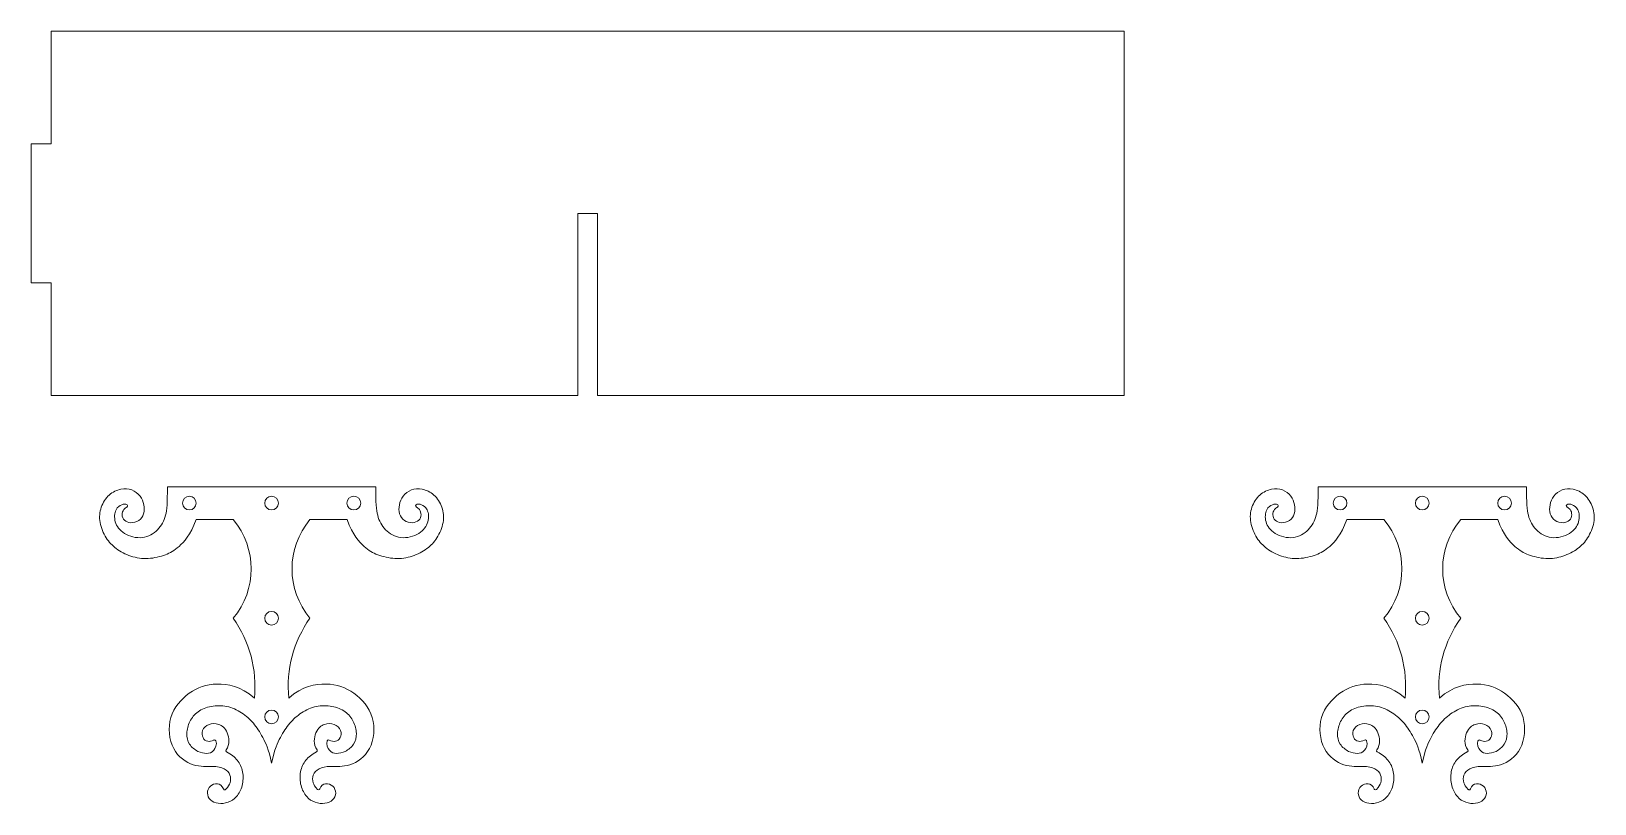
# Model space of a CAD drawing. Header units: millimetres. Extents: x -489 to 490, y -557 to 259.
# Drawn here: x 253.8 to 489.8, y -246 to -129.4 of the extents above; entities that cross this region are included whole.
import ezdxf

# ---------------------------------------------------------------- set-up
doc = ezdxf.new("R2010")
doc.units = ezdxf.units.MM
doc.header["$MEASUREMENT"] = 0
doc.layers.add('Layer 1', color=7, linetype='Continuous')

msp = doc.modelspace()

# ---------------------------------------------------------------- linework, layer by layer
at = {"layer": 'Layer 1', "color": 250, "lineweight": 20}
for points, knots in [([(418.7887, -129.3696), (418.7887, -129.3696), (256.7887, -129.3696), (256.7887, -129.3696), (256.7887, -129.3696), (256.7887, -129.3696), (256.7887, -146.3696), (256.7887, -146.3696), (256.7887, -146.3696), (256.7887, -146.3696), (253.7887, -146.3696), (253.7887, -146.3696), (253.7887, -146.3696), (253.7887, -146.3696), (253.7887, -167.3696), (253.7887, -167.3696), (253.7887, -167.3696), (253.7887, -167.3696), (256.7887, -167.3696), (256.7887, -167.3696), (256.7887, -167.3696), (256.7887, -167.3696), (256.7887, -184.3696), (256.7887, -184.3696), (256.7887, -184.3696), (256.7887, -184.3696), (336.2887, -184.3696), (336.2887, -184.3696), (336.2887, -184.3696), (336.2887, -184.3696), (336.2887, -156.8696), (336.2887, -156.8696), (336.2887, -156.8696), (336.2887, -156.8696), (339.2887, -156.8696), (339.2887, -156.8696), (339.2887, -156.8696), (339.2887, -156.8696), (339.2887, -184.3696), (339.2887, -184.3696), (339.2887, -184.3696), (339.2887, -184.3696), (418.7887, -184.3696), (418.7887, -184.3696), (418.7887, -184.3696), (418.7887, -184.3696), (418.7887, -129.3696), (418.7887, -129.3696)], [0, 0, 0, 0, 0.07692308, 0.07692308, 0.07692308, 0.07692308, 0.15384615, 0.15384615, 0.15384615, 0.15384615, 0.23076923, 0.23076923, 0.23076923, 0.23076923, 0.30769231, 0.30769231, 0.30769231, 0.30769231, 0.38461538, 0.38461538, 0.38461538, 0.38461538, 0.46153846, 0.46153846, 0.46153846, 0.46153846, 0.53846154, 0.53846154, 0.53846154, 0.53846154, 0.61538462, 0.61538462, 0.61538462, 0.61538462, 0.69230769, 0.69230769, 0.69230769, 0.69230769, 0.76923077, 0.76923077, 0.76923077, 0.76923077, 0.84615385, 0.84615385, 0.84615385, 0.84615385, 1, 1, 1, 1]), ([(295.8676, -218.0149), (292.2517, -213.7063), (292.2517, -207.4232), (295.8676, -203.1146), (295.8676, -203.1146), (295.8676, -203.1146), (301.4657, -203.1146), (301.4657, -203.1146), (301.4657, -203.1146), (302.3404, -205.5135), (303.2891, -206.5064), (304.0439, -207.1648), (304.0439, -207.1648), (304.7988, -207.8233), (305.3598, -208.1474), (306.1098, -208.4278), (306.1098, -208.4278), (306.8598, -208.7082), (307.7989, -208.9451), (308.7061, -208.9959), (308.7061, -208.9959), (309.6134, -209.0467), (310.489, -208.9113), (311.3107, -208.6372), (311.3107, -208.6372), (312.1323, -208.3633), (312.9001, -207.9505), (313.5225, -207.4938), (313.5225, -207.4938), (314.1449, -207.0371), (314.6221, -206.5363), (315.0419, -205.8687), (315.0419, -205.8687), (315.4617, -205.201), (315.8242, -204.3664), (315.9668, -203.559), (315.9668, -203.559), (316.1095, -202.7518), (316.0321, -201.9718), (315.7846, -201.257), (315.7846, -201.257), (315.5372, -200.5422), (315.1195, -199.8925), (314.5914, -199.4209), (314.5914, -199.4209), (314.0634, -198.9492), (313.4248, -198.6556), (312.8316, -198.5304), (312.8316, -198.5304), (312.2384, -198.4051), (311.6905, -198.4483), (311.193, -198.643), (311.193, -198.643), (310.6954, -198.8378), (310.2483, -199.1842), (309.9366, -199.5778), (309.9366, -199.5778), (309.6248, -199.9714), (309.4485, -200.4123), (309.3613, -200.8741), (309.3613, -200.8741), (309.2742, -201.336), (309.2763, -201.8188), (309.4031, -202.2358), (309.4031, -202.2358), (309.5299, -202.6529), (309.7814, -203.0043), (310.132, -203.2404), (310.132, -203.2404), (310.4827, -203.4764), (310.9324, -203.5971), (311.3287, -203.5845), (311.3287, -203.5845), (311.7248, -203.5719), (312.0676, -203.4258), (312.2934, -203.2077), (312.2934, -203.2077), (312.5193, -202.9896), (312.6284, -202.6995), (312.6362, -202.4045), (312.6362, -202.4045), (312.6439, -202.1095), (312.5504, -201.8096), (312.4054, -201.612), (312.4054, -201.612), (312.2603, -201.4143), (312.0636, -201.319), (311.9469, -201.2284), (311.9469, -201.2284), (311.83, -201.1379), (311.7931, -201.0522), (311.8154, -200.9753), (311.8154, -200.9753), (311.8378, -200.8984), (311.9196, -200.8302), (312.0627, -200.7942), (312.0627, -200.7942), (312.2058, -200.7582), (312.4103, -200.7542), (312.6951, -200.8661), (312.6951, -200.8661), (312.98, -200.9779), (313.3452, -201.2054), (313.5637, -201.6586), (313.5637, -201.6586), (313.7821, -202.1117), (313.8538, -202.7905), (313.6662, -203.4525), (313.6662, -203.4525), (313.4786, -204.1144), (313.0316, -204.7596), (312.2875, -205.2149), (312.2875, -205.2149), (311.5433, -205.6702), (310.5018, -205.9359), (309.5868, -205.8285), (309.5868, -205.8285), (308.6718, -205.7211), (307.8831, -205.2408), (307.2943, -204.6414), (307.2943, -204.6414), (306.7054, -204.042), (306.3162, -203.3236), (306.0901, -202.466), (306.0901, -202.466), (305.8641, -201.6085), (305.8011, -200.6116), (305.8011, -198.1479), (305.8011, -198.1479), (305.8011, -198.1479), (274.3452, -198.1479), (274.3452, -198.1479), (274.3452, -198.1479), (274.3452, -200.6116), (274.2822, -201.6085), (274.0561, -202.466), (274.0561, -202.466), (273.8301, -203.3236), (273.4409, -204.042), (272.852, -204.6414), (272.852, -204.6414), (272.2632, -205.2408), (271.4745, -205.7211), (270.5595, -205.8285), (270.5595, -205.8285), (269.6445, -205.9359), (268.603, -205.6702), (267.8588, -205.2149), (267.8588, -205.2149), (267.1145, -204.7596), (266.6677, -204.1144), (266.4801, -203.4525), (266.4801, -203.4525), (266.2925, -202.7905), (266.3642, -202.1117), (266.5826, -201.6586), (266.5826, -201.6586), (266.8011, -201.2054), (267.1664, -200.9779), (267.4512, -200.8661), (267.4512, -200.8661), (267.7361, -200.7542), (267.9404, -200.7582), (268.0836, -200.7942), (268.0836, -200.7942), (268.2267, -200.8302), (268.3085, -200.8984), (268.3308, -200.9753), (268.3308, -200.9753), (268.3532, -201.0522), (268.3162, -201.1379), (268.1994, -201.2284), (268.1994, -201.2284), (268.0826, -201.319), (267.8859, -201.4143), (267.7409, -201.612), (267.7409, -201.612), (267.5958, -201.8096), (267.5023, -202.1095), (267.5101, -202.4045), (267.5101, -202.4045), (267.518, -202.6995), (267.627, -202.9896), (267.8528, -203.2077), (267.8528, -203.2077), (268.0787, -203.4258), (268.4214, -203.5719), (268.8177, -203.5845), (268.8177, -203.5845), (269.2139, -203.5971), (269.6636, -203.4764), (270.0143, -203.2404), (270.0143, -203.2404), (270.3649, -203.0043), (270.6164, -202.6529), (270.7432, -202.2358), (270.7432, -202.2358), (270.8699, -201.8188), (270.8721, -201.336), (270.7849, -200.8741), (270.7849, -200.8741), (270.6977, -200.4123), (270.5214, -199.9714), (270.2098, -199.5778), (270.2098, -199.5778), (269.898, -199.1842), (269.4508, -198.8378), (268.9533, -198.643), (268.9533, -198.643), (268.4558, -198.4483), (267.9079, -198.4051), (267.3147, -198.5304), (267.3147, -198.5304), (266.7215, -198.6556), (266.083, -198.9492), (265.5549, -199.4209), (265.5549, -199.4209), (265.0268, -199.8925), (264.6093, -200.5422), (264.3617, -201.257), (264.3617, -201.257), (264.1142, -201.9718), (264.0369, -202.7518), (264.1795, -203.559), (264.1795, -203.559), (264.3221, -204.3663), (264.6846, -205.201), (265.1045, -205.8687), (265.1045, -205.8687), (265.5243, -206.5363), (266.0014, -207.0371), (266.6239, -207.4938), (266.6239, -207.4938), (267.2464, -207.9504), (268.0141, -208.3633), (268.8357, -208.6372), (268.8357, -208.6372), (269.6574, -208.9113), (270.5329, -209.0467), (271.4402, -208.9959), (271.4402, -208.9959), (272.3475, -208.9451), (273.2866, -208.7082), (274.0366, -208.4278), (274.0366, -208.4278), (274.7866, -208.1474), (275.3475, -207.8233), (276.1024, -207.1648), (276.1024, -207.1648), (276.8573, -206.5064), (277.806, -205.5135), (278.6806, -203.1146), (278.6806, -203.1146), (278.6806, -203.1146), (284.2786, -203.1147), (284.2786, -203.1147), (284.2786, -203.1147), (287.8946, -207.4232), (287.8946, -213.7063), (284.2786, -218.0149), (284.2786, -218.0149), (286.7601, -221.5172), (287.8962, -225.7964), (287.4786, -230.0683), (287.4786, -230.0683), (285.3692, -228.2514), (283.4687, -227.8964), (281.8435, -227.9542), (281.8435, -227.9542), (280.2183, -228.0121), (278.8683, -228.4828), (277.6437, -229.3463), (277.6437, -229.3463), (276.4191, -230.2097), (275.3196, -231.4658), (274.8656, -233.0089), (274.8656, -233.0089), (274.4116, -234.552), (274.6028, -236.3821), (275.2901, -237.691), (275.2901, -237.691), (275.9774, -238.9998), (277.1606, -239.7875), (278.2477, -240.1351), (278.2477, -240.1351), (279.3348, -240.4828), (280.3256, -240.3905), (281.1104, -240.4012), (281.1104, -240.4012), (281.8952, -240.4118), (282.4742, -240.5254), (282.9102, -240.7555), (282.9102, -240.7555), (283.3462, -240.9855), (283.6397, -241.3321), (283.7809, -241.7037), (283.7809, -241.7037), (283.9221, -242.0754), (283.9111, -242.4722), (283.7998, -242.8568), (283.7998, -242.8568), (283.706, -243.1803), (283.5413, -243.495), (283.1369, -243.8731), (283.1369, -243.8731), (283.1163, -243.8925), (283.0918, -243.9072), (283.0651, -243.9169), (283.0651, -243.9169), (282.9575, -243.9553), (282.8392, -243.8992), (282.8006, -243.7916), (282.8006, -243.7916), (282.6158, -243.2741), (282.258, -243.0811), (281.911, -243.0306), (281.911, -243.0306), (281.5034, -242.9712), (281.1109, -243.1088), (280.8323, -243.3766), (280.8323, -243.3766), (280.5538, -243.6444), (280.3893, -244.0424), (280.3941, -244.4245), (280.3941, -244.4245), (280.3989, -244.8067), (280.5732, -245.1733), (280.8626, -245.4481), (280.8626, -245.4481), (281.1523, -245.7229), (281.5571, -245.9061), (282.0259, -245.9686), (282.0259, -245.9686), (282.4948, -246.031), (283.0275, -245.9725), (283.5045, -245.8048), (283.5045, -245.8048), (283.9815, -245.6373), (284.4027, -245.3605), (284.7724, -244.9359), (284.7724, -244.9359), (285.1421, -244.5114), (285.4605, -243.9389), (285.629, -243.2815), (285.629, -243.2815), (285.7975, -242.6242), (285.8163, -241.8819), (285.6938, -241.2174), (285.6938, -241.2174), (285.5712, -240.553), (285.3074, -239.9666), (284.8882, -239.4482), (284.8882, -239.4482), (284.5087, -238.9789), (284.0018, -238.5655), (283.2791, -238.1936), (283.2791, -238.1936), (283.2791, -238.1936), (283.2504, -238.1757), (283.2504, -238.1757), (283.2504, -238.1757), (283.1586, -238.1075), (283.1395, -237.9779), (283.2077, -237.8863), (283.2077, -237.8863), (283.8085, -237.0779), (283.6639, -236.0248), (283.3755, -235.3254), (283.3755, -235.3254), (283.0637, -234.569), (282.5836, -234.2263), (282.0854, -234.0517), (282.0854, -234.0517), (281.5873, -233.877), (281.0709, -233.8704), (280.6274, -234.0459), (280.6274, -234.0459), (280.1839, -234.2215), (279.8132, -234.5793), (279.6588, -234.9625), (279.6588, -234.9625), (279.5045, -235.3459), (279.5666, -235.7548), (279.7203, -236.0525), (279.7203, -236.0525), (279.8739, -236.3502), (280.1191, -236.5367), (280.4309, -236.5995), (280.4309, -236.5995), (280.6961, -236.653), (281.0096, -236.6171), (281.3656, -236.416), (281.3656, -236.416), (281.3656, -236.416), (281.399, -236.4009), (281.399, -236.4009), (281.399, -236.4009), (281.5069, -236.3632), (281.6248, -236.4199), (281.6626, -236.5277), (281.6626, -236.5277), (281.8657, -237.1078), (281.6096, -237.6308), (281.3301, -237.9517), (281.3301, -237.9517), (281.0136, -238.3153), (280.6672, -238.4196), (280.2656, -238.4287), (280.2656, -238.4287), (279.8641, -238.4375), (279.4072, -238.3511), (278.94, -238.1167), (278.94, -238.1167), (278.4729, -237.8823), (277.9951, -237.5002), (277.6905, -237.03), (277.6905, -237.03), (277.386, -236.5598), (277.2547, -236.0015), (277.2726, -235.4073), (277.2726, -235.4073), (277.2905, -234.8131), (277.4577, -234.1832), (277.7413, -233.6115), (277.7413, -233.6115), (278.0249, -233.0397), (278.4251, -232.5262), (278.9714, -232.1336), (278.9714, -232.1336), (279.5177, -231.7409), (280.2105, -231.4693), (280.9623, -231.3294), (280.9623, -231.3294), (281.714, -231.1895), (282.5251, -231.1813), (283.3128, -231.3483), (283.3128, -231.3483), (284.1006, -231.5154), (284.8651, -231.8575), (285.5402, -232.2973), (285.5402, -232.2973), (286.2152, -232.7371), (286.801, -233.2746), (287.3217, -233.888), (287.3217, -233.888), (287.8426, -234.5015), (288.2984, -235.1909), (288.7424, -236.006), (288.7424, -236.006), (289.1864, -236.821), (289.6184, -237.7618), (290.0732, -239.9015), (290.0732, -239.9015), (290.5278, -237.7618), (290.9599, -236.821), (291.4039, -236.006), (291.4039, -236.006), (291.8479, -235.1909), (292.3038, -234.5015), (292.8245, -233.888), (292.8245, -233.888), (293.3453, -233.2746), (293.931, -232.7371), (294.6061, -232.2973), (294.6061, -232.2973), (295.2811, -231.8575), (296.0457, -231.5154), (296.8334, -231.3483), (296.8334, -231.3483), (297.6212, -231.1813), (298.4323, -231.1895), (299.1841, -231.3294), (299.1841, -231.3294), (299.9358, -231.4693), (300.6285, -231.7409), (301.1749, -232.1336), (301.1749, -232.1336), (301.7212, -232.5262), (302.1213, -233.0397), (302.405, -233.6115), (302.405, -233.6115), (302.6886, -234.1832), (302.8558, -234.8131), (302.8737, -235.4073), (302.8737, -235.4073), (302.8916, -236.0015), (302.7603, -236.5598), (302.4558, -237.03), (302.4558, -237.03), (302.1512, -237.5002), (301.6734, -237.8823), (301.2063, -238.1167), (301.2063, -238.1167), (300.7391, -238.3511), (300.2822, -238.4375), (299.8806, -238.4287), (299.8806, -238.4287), (299.4791, -238.4196), (299.1327, -238.3153), (298.8162, -237.9517), (298.8162, -237.9517), (298.5368, -237.6308), (298.2806, -237.1078), (298.4836, -236.5277), (298.4836, -236.5277), (298.4836, -236.5277), (298.4988, -236.4944), (298.4988, -236.4944), (298.4988, -236.4944), (298.5549, -236.3949), (298.6812, -236.3597), (298.7807, -236.4161), (298.7807, -236.4161), (299.1366, -236.6171), (299.4502, -236.653), (299.7154, -236.5995), (299.7154, -236.5995), (300.0272, -236.5367), (300.2724, -236.3502), (300.426, -236.0525), (300.426, -236.0525), (300.5797, -235.7548), (300.6418, -235.3459), (300.4874, -234.9625), (300.4874, -234.9625), (300.3331, -234.5793), (299.9624, -234.2215), (299.5188, -234.0459), (299.5188, -234.0459), (299.0754, -233.8704), (298.559, -233.877), (298.0609, -234.0517), (298.0609, -234.0517), (297.5626, -234.2263), (297.0826, -234.569), (296.7707, -235.3254), (296.7707, -235.3254), (296.4824, -236.0248), (296.3378, -237.0779), (296.9386, -237.8862), (296.9386, -237.8862), (296.9386, -237.8862), (296.9566, -237.9149), (296.9566, -237.9149), (296.9566, -237.9149), (297.0088, -238.0166), (296.9687, -238.1414), (296.8674, -238.1935), (296.8674, -238.1935), (296.1445, -238.5655), (295.6376, -238.9789), (295.2581, -239.4482), (295.2581, -239.4482), (294.8389, -239.9666), (294.575, -240.553), (294.4525, -241.2174), (294.4525, -241.2174), (294.33, -241.8819), (294.3488, -242.6242), (294.5173, -243.2815), (294.5173, -243.2815), (294.6858, -243.9389), (295.0041, -244.5114), (295.3739, -244.9359), (295.3739, -244.9359), (295.7436, -245.3605), (296.1648, -245.6373), (296.6418, -245.8048), (296.6418, -245.8048), (297.1188, -245.9725), (297.6515, -246.031), (298.1203, -245.9686), (298.1203, -245.9686), (298.5891, -245.9061), (298.994, -245.7229), (299.2836, -245.4481), (299.2836, -245.4481), (299.5731, -245.1733), (299.7473, -244.8067), (299.7521, -244.4245), (299.7521, -244.4245), (299.7569, -244.0424), (299.5925, -243.6444), (299.314, -243.3766), (299.314, -243.3766), (299.0354, -243.1088), (298.6429, -242.9712), (298.2353, -243.0306), (298.2353, -243.0306), (297.8883, -243.0811), (297.5304, -243.2741), (297.3456, -243.7916), (297.3456, -243.7916), (297.3361, -243.8182), (297.3213, -243.8426), (297.3019, -243.8633), (297.3019, -243.8633), (297.2238, -243.9468), (297.0929, -243.9512), (297.0095, -243.8731), (297.0095, -243.8731), (296.6049, -243.495), (296.4402, -243.1803), (296.3465, -242.8568), (296.3465, -242.8568), (296.2352, -242.4722), (296.2242, -242.0754), (296.3654, -241.7037), (296.3654, -241.7037), (296.5066, -241.3321), (296.8, -240.9855), (297.236, -240.7555), (297.236, -240.7555), (297.6721, -240.5254), (298.251, -240.4118), (299.0358, -240.4012), (299.0358, -240.4012), (299.8206, -240.3905), (300.8115, -240.4828), (301.8986, -240.1351), (301.8986, -240.1351), (302.9856, -239.7875), (304.1689, -238.9998), (304.8561, -237.691), (304.8561, -237.691), (305.5435, -236.3821), (305.7346, -234.552), (305.2806, -233.0089), (305.2806, -233.0089), (304.8266, -231.4658), (303.7273, -230.2097), (302.5026, -229.3463), (302.5026, -229.3463), (301.278, -228.4828), (299.928, -228.0121), (298.3028, -227.9542), (298.3028, -227.9542), (296.6776, -227.8964), (294.7771, -228.2514), (292.6677, -230.0683), (292.6677, -230.0683), (292.25, -225.7964), (293.3862, -221.5172), (295.8676, -218.0149)], [0, 0, 0, 0, 0.00617284, 0.00617284, 0.00617284, 0.00617284, 0.01234568, 0.01234568, 0.01234568, 0.01234568, 0.01851852, 0.01851852, 0.01851852, 0.01851852, 0.02469136, 0.02469136, 0.02469136, 0.02469136, 0.0308642, 0.0308642, 0.0308642, 0.0308642, 0.03703704, 0.03703704, 0.03703704, 0.03703704, 0.04320988, 0.04320988, 0.04320988, 0.04320988, 0.04938272, 0.04938272, 0.04938272, 0.04938272, 0.05555556, 0.05555556, 0.05555556, 0.05555556, 0.0617284, 0.0617284, 0.0617284, 0.0617284, 0.06790123, 0.06790123, 0.06790123, 0.06790123, 0.07407407, 0.07407407, 0.07407407, 0.07407407, 0.08024691, 0.08024691, 0.08024691, 0.08024691, 0.08641975, 0.08641975, 0.08641975, 0.08641975, 0.09259259, 0.09259259, 0.09259259, 0.09259259, 0.09876543, 0.09876543, 0.09876543, 0.09876543, 0.10493827, 0.10493827, 0.10493827, 0.10493827, 0.11111111, 0.11111111, 0.11111111, 0.11111111, 0.11728395, 0.11728395, 0.11728395, 0.11728395, 0.12345679, 0.12345679, 0.12345679, 0.12345679, 0.12962963, 0.12962963, 0.12962963, 0.12962963, 0.13580247, 0.13580247, 0.13580247, 0.13580247, 0.14197531, 0.14197531, 0.14197531, 0.14197531, 0.14814815, 0.14814815, 0.14814815, 0.14814815, 0.15432099, 0.15432099, 0.15432099, 0.15432099, 0.16049383, 0.16049383, 0.16049383, 0.16049383, 0.16666667, 0.16666667, 0.16666667, 0.16666667, 0.17283951, 0.17283951, 0.17283951, 0.17283951, 0.17901235, 0.17901235, 0.17901235, 0.17901235, 0.18518519, 0.18518519, 0.18518519, 0.18518519, 0.19135802, 0.19135802, 0.19135802, 0.19135802, 0.19753086, 0.19753086, 0.19753086, 0.19753086, 0.2037037, 0.2037037, 0.2037037, 0.2037037, 0.20987654, 0.20987654, 0.20987654, 0.20987654, 0.21604938, 0.21604938, 0.21604938, 0.21604938, 0.22222222, 0.22222222, 0.22222222, 0.22222222, 0.22839506, 0.22839506, 0.22839506, 0.22839506, 0.2345679, 0.2345679, 0.2345679, 0.2345679, 0.24074074, 0.24074074, 0.24074074, 0.24074074, 0.24691358, 0.24691358, 0.24691358, 0.24691358, 0.25308642, 0.25308642, 0.25308642, 0.25308642, 0.25925926, 0.25925926, 0.25925926, 0.25925926, 0.2654321, 0.2654321, 0.2654321, 0.2654321, 0.27160494, 0.27160494, 0.27160494, 0.27160494, 0.27777778, 0.27777778, 0.27777778, 0.27777778, 0.28395062, 0.28395062, 0.28395062, 0.28395062, 0.29012346, 0.29012346, 0.29012346, 0.29012346, 0.2962963, 0.2962963, 0.2962963, 0.2962963, 0.30246914, 0.30246914, 0.30246914, 0.30246914, 0.30864198, 0.30864198, 0.30864198, 0.30864198, 0.31481481, 0.31481481, 0.31481481, 0.31481481, 0.32098765, 0.32098765, 0.32098765, 0.32098765, 0.32716049, 0.32716049, 0.32716049, 0.32716049, 0.33333333, 0.33333333, 0.33333333, 0.33333333, 0.33950617, 0.33950617, 0.33950617, 0.33950617, 0.34567901, 0.34567901, 0.34567901, 0.34567901, 0.35185185, 0.35185185, 0.35185185, 0.35185185, 0.35802469, 0.35802469, 0.35802469, 0.35802469, 0.36419753, 0.36419753, 0.36419753, 0.36419753, 0.37037037, 0.37037037, 0.37037037, 0.37037037, 0.37654321, 0.37654321, 0.37654321, 0.37654321, 0.38271605, 0.38271605, 0.38271605, 0.38271605, 0.38888889, 0.38888889, 0.38888889, 0.38888889, 0.39506173, 0.39506173, 0.39506173, 0.39506173, 0.40123457, 0.40123457, 0.40123457, 0.40123457, 0.40740741, 0.40740741, 0.40740741, 0.40740741, 0.41358025, 0.41358025, 0.41358025, 0.41358025, 0.41975309, 0.41975309, 0.41975309, 0.41975309, 0.42592593, 0.42592593, 0.42592593, 0.42592593, 0.43209877, 0.43209877, 0.43209877, 0.43209877, 0.4382716, 0.4382716, 0.4382716, 0.4382716, 0.44444444, 0.44444444, 0.44444444, 0.44444444, 0.45061728, 0.45061728, 0.45061728, 0.45061728, 0.45679012, 0.45679012, 0.45679012, 0.45679012, 0.46296296, 0.46296296, 0.46296296, 0.46296296, 0.4691358, 0.4691358, 0.4691358, 0.4691358, 0.47530864, 0.47530864, 0.47530864, 0.47530864, 0.48148148, 0.48148148, 0.48148148, 0.48148148, 0.48765432, 0.48765432, 0.48765432, 0.48765432, 0.49382716, 0.49382716, 0.49382716, 0.49382716, 0.5, 0.5, 0.5, 0.5, 0.50617284, 0.50617284, 0.50617284, 0.50617284, 0.51234568, 0.51234568, 0.51234568, 0.51234568, 0.51851852, 0.51851852, 0.51851852, 0.51851852, 0.52469136, 0.52469136, 0.52469136, 0.52469136, 0.5308642, 0.5308642, 0.5308642, 0.5308642, 0.53703704, 0.53703704, 0.53703704, 0.53703704, 0.54320988, 0.54320988, 0.54320988, 0.54320988, 0.54938272, 0.54938272, 0.54938272, 0.54938272, 0.55555556, 0.55555556, 0.55555556, 0.55555556, 0.5617284, 0.5617284, 0.5617284, 0.5617284, 0.56790123, 0.56790123, 0.56790123, 0.56790123, 0.57407407, 0.57407407, 0.57407407, 0.57407407, 0.58024691, 0.58024691, 0.58024691, 0.58024691, 0.58641975, 0.58641975, 0.58641975, 0.58641975, 0.59259259, 0.59259259, 0.59259259, 0.59259259, 0.59876543, 0.59876543, 0.59876543, 0.59876543, 0.60493827, 0.60493827, 0.60493827, 0.60493827, 0.61111111, 0.61111111, 0.61111111, 0.61111111, 0.61728395, 0.61728395, 0.61728395, 0.61728395, 0.62345679, 0.62345679, 0.62345679, 0.62345679, 0.62962963, 0.62962963, 0.62962963, 0.62962963, 0.63580247, 0.63580247, 0.63580247, 0.63580247, 0.64197531, 0.64197531, 0.64197531, 0.64197531, 0.64814815, 0.64814815, 0.64814815, 0.64814815, 0.65432099, 0.65432099, 0.65432099, 0.65432099, 0.66049383, 0.66049383, 0.66049383, 0.66049383, 0.66666667, 0.66666667, 0.66666667, 0.66666667, 0.67283951, 0.67283951, 0.67283951, 0.67283951, 0.67901235, 0.67901235, 0.67901235, 0.67901235, 0.68518519, 0.68518519, 0.68518519, 0.68518519, 0.69135802, 0.69135802, 0.69135802, 0.69135802, 0.69753086, 0.69753086, 0.69753086, 0.69753086, 0.7037037, 0.7037037, 0.7037037, 0.7037037, 0.70987654, 0.70987654, 0.70987654, 0.70987654, 0.71604938, 0.71604938, 0.71604938, 0.71604938, 0.72222222, 0.72222222, 0.72222222, 0.72222222, 0.72839506, 0.72839506, 0.72839506, 0.72839506, 0.7345679, 0.7345679, 0.7345679, 0.7345679, 0.74074074, 0.74074074, 0.74074074, 0.74074074, 0.74691358, 0.74691358, 0.74691358, 0.74691358, 0.75308642, 0.75308642, 0.75308642, 0.75308642, 0.75925926, 0.75925926, 0.75925926, 0.75925926, 0.7654321, 0.7654321, 0.7654321, 0.7654321, 0.77160494, 0.77160494, 0.77160494, 0.77160494, 0.77777778, 0.77777778, 0.77777778, 0.77777778, 0.78395062, 0.78395062, 0.78395062, 0.78395062, 0.79012346, 0.79012346, 0.79012346, 0.79012346, 0.7962963, 0.7962963, 0.7962963, 0.7962963, 0.80246914, 0.80246914, 0.80246914, 0.80246914, 0.80864198, 0.80864198, 0.80864198, 0.80864198, 0.81481481, 0.81481481, 0.81481481, 0.81481481, 0.82098765, 0.82098765, 0.82098765, 0.82098765, 0.82716049, 0.82716049, 0.82716049, 0.82716049, 0.83333333, 0.83333333, 0.83333333, 0.83333333, 0.83950617, 0.83950617, 0.83950617, 0.83950617, 0.84567901, 0.84567901, 0.84567901, 0.84567901, 0.85185185, 0.85185185, 0.85185185, 0.85185185, 0.85802469, 0.85802469, 0.85802469, 0.85802469, 0.86419753, 0.86419753, 0.86419753, 0.86419753, 0.87037037, 0.87037037, 0.87037037, 0.87037037, 0.87654321, 0.87654321, 0.87654321, 0.87654321, 0.88271605, 0.88271605, 0.88271605, 0.88271605, 0.88888889, 0.88888889, 0.88888889, 0.88888889, 0.89506173, 0.89506173, 0.89506173, 0.89506173, 0.90123457, 0.90123457, 0.90123457, 0.90123457, 0.90740741, 0.90740741, 0.90740741, 0.90740741, 0.91358025, 0.91358025, 0.91358025, 0.91358025, 0.91975309, 0.91975309, 0.91975309, 0.91975309, 0.92592593, 0.92592593, 0.92592593, 0.92592593, 0.93209877, 0.93209877, 0.93209877, 0.93209877, 0.9382716, 0.9382716, 0.9382716, 0.9382716, 0.94444444, 0.94444444, 0.94444444, 0.94444444, 0.95061728, 0.95061728, 0.95061728, 0.95061728, 0.95679012, 0.95679012, 0.95679012, 0.95679012, 0.96296296, 0.96296296, 0.96296296, 0.96296296, 0.9691358, 0.9691358, 0.9691358, 0.9691358, 0.97530864, 0.97530864, 0.97530864, 0.97530864, 0.98148148, 0.98148148, 0.98148148, 0.98148148, 0.98765432, 0.98765432, 0.98765432, 0.98765432, 1, 1, 1, 1]), ([(458.0186, -203.1146), (461.6345, -207.4232), (461.6345, -213.7063), (458.0186, -218.0149), (458.0186, -218.0149), (460.5, -221.5172), (461.6362, -225.7964), (461.2185, -230.0683), (461.2185, -230.0683), (459.1091, -228.2514), (457.2086, -227.8964), (455.5834, -227.9542), (455.5834, -227.9542), (453.9582, -228.0121), (452.6082, -228.4828), (451.3836, -229.3463), (451.3836, -229.3463), (450.1589, -230.2097), (449.0596, -231.4658), (448.6056, -233.0089), (448.6056, -233.0089), (448.1516, -234.552), (448.3427, -236.3821), (449.0301, -237.691), (449.0301, -237.691), (449.7173, -238.9998), (450.9006, -239.7875), (451.9876, -240.1351), (451.9876, -240.1351), (453.0747, -240.4828), (454.0656, -240.3905), (454.8504, -240.4012), (454.8504, -240.4012), (455.6352, -240.4118), (456.2141, -240.5254), (456.6502, -240.7555), (456.6502, -240.7555), (457.0862, -240.9855), (457.3796, -241.3321), (457.5208, -241.7037), (457.5208, -241.7037), (457.662, -242.0754), (457.651, -242.4722), (457.5397, -242.8568), (457.5397, -242.8568), (457.446, -243.1803), (457.2813, -243.495), (456.8767, -243.8731), (456.8767, -243.8731), (456.7933, -243.9512), (456.6624, -243.9468), (456.5843, -243.8633), (456.5843, -243.8633), (456.5649, -243.8426), (456.5501, -243.8182), (456.5406, -243.7916), (456.5406, -243.7916), (456.3558, -243.2741), (455.9979, -243.0811), (455.6509, -243.0306), (455.6509, -243.0306), (455.2433, -242.9712), (454.8508, -243.1088), (454.5722, -243.3766), (454.5722, -243.3766), (454.2937, -243.6444), (454.1293, -244.0424), (454.1341, -244.4245), (454.1341, -244.4245), (454.1389, -244.8067), (454.3131, -245.1733), (454.6026, -245.4481), (454.6026, -245.4481), (454.8922, -245.7229), (455.2971, -245.9061), (455.7659, -245.9686), (455.7659, -245.9686), (456.2347, -246.031), (456.7674, -245.9725), (457.2444, -245.8048), (457.2444, -245.8048), (457.7214, -245.6373), (458.1426, -245.3605), (458.5123, -244.9359), (458.5123, -244.9359), (458.8821, -244.5114), (459.2004, -243.9389), (459.3689, -243.2815), (459.3689, -243.2815), (459.5374, -242.6242), (459.5562, -241.8819), (459.4337, -241.2174), (459.4337, -241.2174), (459.3112, -240.553), (459.0473, -239.9666), (458.6281, -239.4482), (458.6281, -239.4482), (458.2486, -238.9789), (457.7417, -238.5655), (457.0188, -238.1935), (457.0188, -238.1935), (456.9175, -238.1414), (456.8774, -238.0166), (456.9296, -237.9149), (456.9296, -237.9149), (456.9296, -237.9149), (456.9476, -237.8862), (456.9476, -237.8862), (456.9476, -237.8862), (457.5484, -237.0779), (457.4038, -236.0248), (457.1155, -235.3254), (457.1155, -235.3254), (456.8036, -234.569), (456.3236, -234.2263), (455.8253, -234.0517), (455.8253, -234.0517), (455.3272, -233.877), (454.8108, -233.8704), (454.3674, -234.0459), (454.3674, -234.0459), (453.9238, -234.2215), (453.5531, -234.5793), (453.3988, -234.9625), (453.3988, -234.9625), (453.2444, -235.3459), (453.3065, -235.7548), (453.4602, -236.0525), (453.4602, -236.0525), (453.6138, -236.3502), (453.859, -236.5367), (454.1708, -236.5995), (454.1708, -236.5995), (454.436, -236.653), (454.7496, -236.6171), (455.1055, -236.4161), (455.1055, -236.4161), (455.205, -236.3597), (455.3313, -236.3949), (455.3874, -236.4944), (455.3874, -236.4944), (455.3874, -236.4944), (455.4026, -236.5277), (455.4026, -236.5277), (455.4026, -236.5277), (455.6056, -237.1078), (455.3494, -237.6308), (455.07, -237.9517), (455.07, -237.9517), (454.7535, -238.3153), (454.4071, -238.4196), (454.0056, -238.4287), (454.0056, -238.4287), (453.604, -238.4375), (453.1471, -238.3511), (452.6799, -238.1167), (452.6799, -238.1167), (452.2128, -237.8823), (451.735, -237.5002), (451.4304, -237.03), (451.4304, -237.03), (451.1259, -236.5598), (450.9946, -236.0015), (451.0125, -235.4073), (451.0125, -235.4073), (451.0304, -234.8131), (451.1976, -234.1832), (451.4812, -233.6115), (451.4812, -233.6115), (451.7649, -233.0397), (452.165, -232.5262), (452.7113, -232.1336), (452.7113, -232.1336), (453.2577, -231.7409), (453.9504, -231.4693), (454.7021, -231.3294), (454.7021, -231.3294), (455.4539, -231.1895), (456.265, -231.1813), (457.0528, -231.3483), (457.0528, -231.3483), (457.8405, -231.5154), (458.6051, -231.8575), (459.2801, -232.2973), (459.2801, -232.2973), (459.9552, -232.7371), (460.5409, -233.2746), (461.0617, -233.888), (461.0617, -233.888), (461.5824, -234.5015), (462.0383, -235.1909), (462.4823, -236.006), (462.4823, -236.006), (462.9263, -236.821), (463.3584, -237.7618), (463.813, -239.9015), (463.813, -239.9015), (464.2678, -237.7618), (464.6998, -236.821), (465.1438, -236.006), (465.1438, -236.006), (465.5878, -235.1909), (466.0436, -234.5015), (466.5645, -233.888), (466.5645, -233.888), (467.0852, -233.2746), (467.671, -232.7371), (468.346, -232.2973), (468.346, -232.2973), (469.0211, -231.8575), (469.7856, -231.5154), (470.5734, -231.3483), (470.5734, -231.3483), (471.3611, -231.1813), (472.1722, -231.1895), (472.9239, -231.3294), (472.9239, -231.3294), (473.6757, -231.4693), (474.3685, -231.7409), (474.9148, -232.1336), (474.9148, -232.1336), (475.4611, -232.5262), (475.8613, -233.0397), (476.1449, -233.6115), (476.1449, -233.6115), (476.4285, -234.1832), (476.5957, -234.8131), (476.6136, -235.4073), (476.6136, -235.4073), (476.6315, -236.0015), (476.5002, -236.5598), (476.1957, -237.03), (476.1957, -237.03), (475.8911, -237.5002), (475.4133, -237.8823), (474.9462, -238.1167), (474.9462, -238.1167), (474.479, -238.3511), (474.0221, -238.4375), (473.6206, -238.4287), (473.6206, -238.4287), (473.219, -238.4196), (472.8726, -238.3153), (472.5561, -237.9517), (472.5561, -237.9517), (472.2766, -237.6308), (472.0205, -237.1078), (472.2236, -236.5277), (472.2236, -236.5277), (472.2614, -236.4199), (472.3793, -236.3632), (472.4872, -236.4009), (472.4872, -236.4009), (472.4872, -236.4009), (472.5206, -236.416), (472.5206, -236.416), (472.5206, -236.416), (472.8766, -236.6171), (473.1901, -236.653), (473.4553, -236.5995), (473.4553, -236.5995), (473.7671, -236.5367), (474.0123, -236.3502), (474.1659, -236.0525), (474.1659, -236.0525), (474.3196, -235.7548), (474.3817, -235.3459), (474.2274, -234.9625), (474.2274, -234.9625), (474.073, -234.5793), (473.7023, -234.2215), (473.2588, -234.0459), (473.2588, -234.0459), (472.8153, -233.8704), (472.2989, -233.877), (471.8008, -234.0517), (471.8008, -234.0517), (471.3026, -234.2263), (470.8225, -234.569), (470.5107, -235.3254), (470.5107, -235.3254), (470.2223, -236.0248), (470.0777, -237.0779), (470.6785, -237.8863), (470.6785, -237.8863), (470.7467, -237.9779), (470.7276, -238.1075), (470.6358, -238.1757), (470.6358, -238.1757), (470.6358, -238.1757), (470.6071, -238.1936), (470.6071, -238.1936), (470.6071, -238.1936), (469.8844, -238.5655), (469.3775, -238.9789), (468.998, -239.4482), (468.998, -239.4482), (468.5788, -239.9666), (468.315, -240.553), (468.1924, -241.2174), (468.1924, -241.2174), (468.0699, -241.8819), (468.0887, -242.6242), (468.2572, -243.2815), (468.2572, -243.2815), (468.4257, -243.9389), (468.7441, -244.5114), (469.1138, -244.9359), (469.1138, -244.9359), (469.4835, -245.3605), (469.9047, -245.6373), (470.3817, -245.8048), (470.3817, -245.8048), (470.8587, -245.9725), (471.3914, -246.031), (471.8603, -245.9686), (471.8603, -245.9686), (472.3291, -245.9061), (472.7339, -245.7229), (473.0236, -245.4481), (473.0236, -245.4481), (473.313, -245.1733), (473.4873, -244.8067), (473.4921, -244.4245), (473.4921, -244.4245), (473.4969, -244.0424), (473.3324, -243.6444), (473.0539, -243.3766), (473.0539, -243.3766), (472.7753, -243.1088), (472.3828, -242.9712), (471.9752, -243.0306), (471.9752, -243.0306), (471.6282, -243.0811), (471.2704, -243.2741), (471.0856, -243.7916), (471.0856, -243.7916), (471.047, -243.8992), (470.9287, -243.9553), (470.8211, -243.9169), (470.8211, -243.9169), (470.7944, -243.9072), (470.7699, -243.8925), (470.7493, -243.8731), (470.7493, -243.8731), (470.3449, -243.495), (470.1802, -243.1803), (470.0864, -242.8568), (470.0864, -242.8568), (469.9751, -242.4722), (469.9641, -242.0754), (470.1053, -241.7037), (470.1053, -241.7037), (470.2465, -241.3321), (470.54, -240.9855), (470.976, -240.7555), (470.976, -240.7555), (471.412, -240.5254), (471.991, -240.4118), (472.7758, -240.4012), (472.7758, -240.4012), (473.5606, -240.3905), (474.5514, -240.4828), (475.6385, -240.1351), (475.6385, -240.1351), (476.7256, -239.7875), (477.9088, -238.9998), (478.5961, -237.691), (478.5961, -237.691), (479.2834, -236.3821), (479.4746, -234.552), (479.0206, -233.0089), (479.0206, -233.0089), (478.5666, -231.4658), (477.4671, -230.2097), (476.2425, -229.3463), (476.2425, -229.3463), (475.0179, -228.4828), (473.6679, -228.0121), (472.0427, -227.9542), (472.0427, -227.9542), (470.4175, -227.8964), (468.517, -228.2514), (466.4076, -230.0683), (466.4076, -230.0683), (465.99, -225.7964), (467.1261, -221.5172), (469.6076, -218.0149), (469.6076, -218.0149), (465.9916, -213.7063), (465.9916, -207.4232), (469.6076, -203.1147), (469.6076, -203.1147), (469.6076, -203.1147), (475.2056, -203.1146), (475.2056, -203.1146), (475.2056, -203.1146), (476.0802, -205.5135), (477.0289, -206.5064), (477.7838, -207.1648), (477.7838, -207.1648), (478.5387, -207.8233), (479.0996, -208.1474), (479.8496, -208.4278), (479.8496, -208.4278), (480.5996, -208.7082), (481.5387, -208.9451), (482.446, -208.9959), (482.446, -208.9959), (483.3533, -209.0467), (484.2288, -208.9113), (485.0505, -208.6372), (485.0505, -208.6372), (485.8721, -208.3633), (486.6398, -207.9504), (487.2623, -207.4938), (487.2623, -207.4938), (487.8848, -207.0371), (488.3619, -206.5363), (488.7817, -205.8687), (488.7817, -205.8687), (489.2016, -205.201), (489.5641, -204.3663), (489.7067, -203.559), (489.7067, -203.559), (489.8493, -202.7518), (489.772, -201.9718), (489.5245, -201.257), (489.5245, -201.257), (489.2769, -200.5422), (488.8594, -199.8925), (488.3313, -199.4209), (488.3313, -199.4209), (487.8032, -198.9492), (487.1647, -198.6556), (486.5715, -198.5304), (486.5715, -198.5304), (485.9783, -198.4051), (485.4304, -198.4483), (484.9329, -198.643), (484.9329, -198.643), (484.4354, -198.8378), (483.9882, -199.1842), (483.6764, -199.5778), (483.6764, -199.5778), (483.3648, -199.9714), (483.1885, -200.4123), (483.1013, -200.8741), (483.1013, -200.8741), (483.0141, -201.336), (483.0163, -201.8188), (483.143, -202.2358), (483.143, -202.2358), (483.2698, -202.6529), (483.5213, -203.0043), (483.8719, -203.2404), (483.8719, -203.2404), (484.2226, -203.4764), (484.6723, -203.5971), (485.0685, -203.5845), (485.0685, -203.5845), (485.4648, -203.5719), (485.8075, -203.4258), (486.0334, -203.2077), (486.0334, -203.2077), (486.2592, -202.9896), (486.3682, -202.6995), (486.3761, -202.4045), (486.3761, -202.4045), (486.3839, -202.1095), (486.2904, -201.8096), (486.1453, -201.612), (486.1453, -201.612), (486.0003, -201.4143), (485.8036, -201.319), (485.6868, -201.2284), (485.6868, -201.2284), (485.57, -201.1379), (485.533, -201.0522), (485.5554, -200.9753), (485.5554, -200.9753), (485.5777, -200.8984), (485.6595, -200.8302), (485.8026, -200.7942), (485.8026, -200.7942), (485.9458, -200.7582), (486.1501, -200.7542), (486.435, -200.8661), (486.435, -200.8661), (486.7198, -200.9779), (487.0851, -201.2054), (487.3036, -201.6586), (487.3036, -201.6586), (487.522, -202.1117), (487.5937, -202.7905), (487.4061, -203.4525), (487.4061, -203.4525), (487.2185, -204.1144), (486.7717, -204.7596), (486.0274, -205.2149), (486.0274, -205.2149), (485.2832, -205.6702), (484.2417, -205.9359), (483.3267, -205.8285), (483.3267, -205.8285), (482.4117, -205.7211), (481.623, -205.2408), (481.0342, -204.6414), (481.0342, -204.6414), (480.4453, -204.042), (480.0561, -203.3236), (479.8301, -202.466), (479.8301, -202.466), (479.604, -201.6085), (479.541, -200.6116), (479.541, -198.1479), (479.541, -198.1479), (479.541, -198.1479), (448.0851, -198.1479), (448.0851, -198.1479), (448.0851, -198.1479), (448.0851, -200.6116), (448.0221, -201.6085), (447.7961, -202.466), (447.7961, -202.466), (447.57, -203.3236), (447.1808, -204.042), (446.5919, -204.6414), (446.5919, -204.6414), (446.0031, -205.2408), (445.2144, -205.7211), (444.2994, -205.8285), (444.2994, -205.8285), (443.3844, -205.9359), (442.3429, -205.6702), (441.5987, -205.2149), (441.5987, -205.2149), (440.8546, -204.7596), (440.4076, -204.1144), (440.22, -203.4525), (440.22, -203.4525), (440.0324, -202.7905), (440.1041, -202.1117), (440.3225, -201.6586), (440.3225, -201.6586), (440.541, -201.2054), (440.9062, -200.9779), (441.1911, -200.8661), (441.1911, -200.8661), (441.4759, -200.7542), (441.6804, -200.7582), (441.8235, -200.7942), (441.8235, -200.7942), (441.9666, -200.8302), (442.0484, -200.8984), (442.0708, -200.9753), (442.0708, -200.9753), (442.0931, -201.0522), (442.0562, -201.1379), (441.9393, -201.2284), (441.9393, -201.2284), (441.8226, -201.319), (441.6259, -201.4143), (441.4808, -201.612), (441.4808, -201.612), (441.3358, -201.8096), (441.2423, -202.1095), (441.25, -202.4045), (441.25, -202.4045), (441.2578, -202.6995), (441.3669, -202.9896), (441.5928, -203.2077), (441.5928, -203.2077), (441.8186, -203.4258), (442.1614, -203.5719), (442.5575, -203.5845), (442.5575, -203.5845), (442.9538, -203.5971), (443.4035, -203.4764), (443.7542, -203.2404), (443.7542, -203.2404), (444.1048, -203.0043), (444.3563, -202.6529), (444.4831, -202.2358), (444.4831, -202.2358), (444.6099, -201.8188), (444.612, -201.336), (444.5249, -200.8741), (444.5249, -200.8741), (444.4377, -200.4123), (444.2614, -199.9714), (443.9496, -199.5778), (443.9496, -199.5778), (443.6379, -199.1842), (443.1908, -198.8378), (442.6932, -198.643), (442.6932, -198.643), (442.1957, -198.4483), (441.6478, -198.4051), (441.0546, -198.5304), (441.0546, -198.5304), (440.4614, -198.6556), (439.8228, -198.9492), (439.2948, -199.4209), (439.2948, -199.4209), (438.7667, -199.8925), (438.349, -200.5422), (438.1016, -201.257), (438.1016, -201.257), (437.8541, -201.9718), (437.7767, -202.7518), (437.9194, -203.559), (437.9194, -203.559), (438.062, -204.3664), (438.4245, -205.201), (438.8443, -205.8687), (438.8443, -205.8687), (439.2641, -206.5363), (439.7413, -207.0371), (440.3637, -207.4938), (440.3637, -207.4938), (440.9861, -207.9505), (441.7539, -208.3633), (442.5755, -208.6372), (442.5755, -208.6372), (443.3972, -208.9113), (444.2728, -209.0467), (445.1801, -208.9959), (445.1801, -208.9959), (446.0873, -208.9451), (447.0264, -208.7082), (447.7764, -208.4278), (447.7764, -208.4278), (448.5264, -208.1474), (449.0874, -207.8233), (449.8423, -207.1648), (449.8423, -207.1648), (450.5971, -206.5064), (451.5458, -205.5135), (452.4205, -203.1146), (452.4205, -203.1146), (452.4205, -203.1146), (458.0186, -203.1146), (458.0186, -203.1146)], [0, 0, 0, 0, 0.00617284, 0.00617284, 0.00617284, 0.00617284, 0.01234568, 0.01234568, 0.01234568, 0.01234568, 0.01851852, 0.01851852, 0.01851852, 0.01851852, 0.02469136, 0.02469136, 0.02469136, 0.02469136, 0.0308642, 0.0308642, 0.0308642, 0.0308642, 0.03703704, 0.03703704, 0.03703704, 0.03703704, 0.04320988, 0.04320988, 0.04320988, 0.04320988, 0.04938272, 0.04938272, 0.04938272, 0.04938272, 0.05555556, 0.05555556, 0.05555556, 0.05555556, 0.0617284, 0.0617284, 0.0617284, 0.0617284, 0.06790123, 0.06790123, 0.06790123, 0.06790123, 0.07407407, 0.07407407, 0.07407407, 0.07407407, 0.08024691, 0.08024691, 0.08024691, 0.08024691, 0.08641975, 0.08641975, 0.08641975, 0.08641975, 0.09259259, 0.09259259, 0.09259259, 0.09259259, 0.09876543, 0.09876543, 0.09876543, 0.09876543, 0.10493827, 0.10493827, 0.10493827, 0.10493827, 0.11111111, 0.11111111, 0.11111111, 0.11111111, 0.11728395, 0.11728395, 0.11728395, 0.11728395, 0.12345679, 0.12345679, 0.12345679, 0.12345679, 0.12962963, 0.12962963, 0.12962963, 0.12962963, 0.13580247, 0.13580247, 0.13580247, 0.13580247, 0.14197531, 0.14197531, 0.14197531, 0.14197531, 0.14814815, 0.14814815, 0.14814815, 0.14814815, 0.15432099, 0.15432099, 0.15432099, 0.15432099, 0.16049383, 0.16049383, 0.16049383, 0.16049383, 0.16666667, 0.16666667, 0.16666667, 0.16666667, 0.17283951, 0.17283951, 0.17283951, 0.17283951, 0.17901235, 0.17901235, 0.17901235, 0.17901235, 0.18518519, 0.18518519, 0.18518519, 0.18518519, 0.19135802, 0.19135802, 0.19135802, 0.19135802, 0.19753086, 0.19753086, 0.19753086, 0.19753086, 0.2037037, 0.2037037, 0.2037037, 0.2037037, 0.20987654, 0.20987654, 0.20987654, 0.20987654, 0.21604938, 0.21604938, 0.21604938, 0.21604938, 0.22222222, 0.22222222, 0.22222222, 0.22222222, 0.22839506, 0.22839506, 0.22839506, 0.22839506, 0.2345679, 0.2345679, 0.2345679, 0.2345679, 0.24074074, 0.24074074, 0.24074074, 0.24074074, 0.24691358, 0.24691358, 0.24691358, 0.24691358, 0.25308642, 0.25308642, 0.25308642, 0.25308642, 0.25925926, 0.25925926, 0.25925926, 0.25925926, 0.2654321, 0.2654321, 0.2654321, 0.2654321, 0.27160494, 0.27160494, 0.27160494, 0.27160494, 0.27777778, 0.27777778, 0.27777778, 0.27777778, 0.28395062, 0.28395062, 0.28395062, 0.28395062, 0.29012346, 0.29012346, 0.29012346, 0.29012346, 0.2962963, 0.2962963, 0.2962963, 0.2962963, 0.30246914, 0.30246914, 0.30246914, 0.30246914, 0.30864198, 0.30864198, 0.30864198, 0.30864198, 0.31481481, 0.31481481, 0.31481481, 0.31481481, 0.32098765, 0.32098765, 0.32098765, 0.32098765, 0.32716049, 0.32716049, 0.32716049, 0.32716049, 0.33333333, 0.33333333, 0.33333333, 0.33333333, 0.33950617, 0.33950617, 0.33950617, 0.33950617, 0.34567901, 0.34567901, 0.34567901, 0.34567901, 0.35185185, 0.35185185, 0.35185185, 0.35185185, 0.35802469, 0.35802469, 0.35802469, 0.35802469, 0.36419753, 0.36419753, 0.36419753, 0.36419753, 0.37037037, 0.37037037, 0.37037037, 0.37037037, 0.37654321, 0.37654321, 0.37654321, 0.37654321, 0.38271605, 0.38271605, 0.38271605, 0.38271605, 0.38888889, 0.38888889, 0.38888889, 0.38888889, 0.39506173, 0.39506173, 0.39506173, 0.39506173, 0.40123457, 0.40123457, 0.40123457, 0.40123457, 0.40740741, 0.40740741, 0.40740741, 0.40740741, 0.41358025, 0.41358025, 0.41358025, 0.41358025, 0.41975309, 0.41975309, 0.41975309, 0.41975309, 0.42592593, 0.42592593, 0.42592593, 0.42592593, 0.43209877, 0.43209877, 0.43209877, 0.43209877, 0.4382716, 0.4382716, 0.4382716, 0.4382716, 0.44444444, 0.44444444, 0.44444444, 0.44444444, 0.45061728, 0.45061728, 0.45061728, 0.45061728, 0.45679012, 0.45679012, 0.45679012, 0.45679012, 0.46296296, 0.46296296, 0.46296296, 0.46296296, 0.4691358, 0.4691358, 0.4691358, 0.4691358, 0.47530864, 0.47530864, 0.47530864, 0.47530864, 0.48148148, 0.48148148, 0.48148148, 0.48148148, 0.48765432, 0.48765432, 0.48765432, 0.48765432, 0.49382716, 0.49382716, 0.49382716, 0.49382716, 0.5, 0.5, 0.5, 0.5, 0.50617284, 0.50617284, 0.50617284, 0.50617284, 0.51234568, 0.51234568, 0.51234568, 0.51234568, 0.51851852, 0.51851852, 0.51851852, 0.51851852, 0.52469136, 0.52469136, 0.52469136, 0.52469136, 0.5308642, 0.5308642, 0.5308642, 0.5308642, 0.53703704, 0.53703704, 0.53703704, 0.53703704, 0.54320988, 0.54320988, 0.54320988, 0.54320988, 0.54938272, 0.54938272, 0.54938272, 0.54938272, 0.55555556, 0.55555556, 0.55555556, 0.55555556, 0.5617284, 0.5617284, 0.5617284, 0.5617284, 0.56790123, 0.56790123, 0.56790123, 0.56790123, 0.57407407, 0.57407407, 0.57407407, 0.57407407, 0.58024691, 0.58024691, 0.58024691, 0.58024691, 0.58641975, 0.58641975, 0.58641975, 0.58641975, 0.59259259, 0.59259259, 0.59259259, 0.59259259, 0.59876543, 0.59876543, 0.59876543, 0.59876543, 0.60493827, 0.60493827, 0.60493827, 0.60493827, 0.61111111, 0.61111111, 0.61111111, 0.61111111, 0.61728395, 0.61728395, 0.61728395, 0.61728395, 0.62345679, 0.62345679, 0.62345679, 0.62345679, 0.62962963, 0.62962963, 0.62962963, 0.62962963, 0.63580247, 0.63580247, 0.63580247, 0.63580247, 0.64197531, 0.64197531, 0.64197531, 0.64197531, 0.64814815, 0.64814815, 0.64814815, 0.64814815, 0.65432099, 0.65432099, 0.65432099, 0.65432099, 0.66049383, 0.66049383, 0.66049383, 0.66049383, 0.66666667, 0.66666667, 0.66666667, 0.66666667, 0.67283951, 0.67283951, 0.67283951, 0.67283951, 0.67901235, 0.67901235, 0.67901235, 0.67901235, 0.68518519, 0.68518519, 0.68518519, 0.68518519, 0.69135802, 0.69135802, 0.69135802, 0.69135802, 0.69753086, 0.69753086, 0.69753086, 0.69753086, 0.7037037, 0.7037037, 0.7037037, 0.7037037, 0.70987654, 0.70987654, 0.70987654, 0.70987654, 0.71604938, 0.71604938, 0.71604938, 0.71604938, 0.72222222, 0.72222222, 0.72222222, 0.72222222, 0.72839506, 0.72839506, 0.72839506, 0.72839506, 0.7345679, 0.7345679, 0.7345679, 0.7345679, 0.74074074, 0.74074074, 0.74074074, 0.74074074, 0.74691358, 0.74691358, 0.74691358, 0.74691358, 0.75308642, 0.75308642, 0.75308642, 0.75308642, 0.75925926, 0.75925926, 0.75925926, 0.75925926, 0.7654321, 0.7654321, 0.7654321, 0.7654321, 0.77160494, 0.77160494, 0.77160494, 0.77160494, 0.77777778, 0.77777778, 0.77777778, 0.77777778, 0.78395062, 0.78395062, 0.78395062, 0.78395062, 0.79012346, 0.79012346, 0.79012346, 0.79012346, 0.7962963, 0.7962963, 0.7962963, 0.7962963, 0.80246914, 0.80246914, 0.80246914, 0.80246914, 0.80864198, 0.80864198, 0.80864198, 0.80864198, 0.81481481, 0.81481481, 0.81481481, 0.81481481, 0.82098765, 0.82098765, 0.82098765, 0.82098765, 0.82716049, 0.82716049, 0.82716049, 0.82716049, 0.83333333, 0.83333333, 0.83333333, 0.83333333, 0.83950617, 0.83950617, 0.83950617, 0.83950617, 0.84567901, 0.84567901, 0.84567901, 0.84567901, 0.85185185, 0.85185185, 0.85185185, 0.85185185, 0.85802469, 0.85802469, 0.85802469, 0.85802469, 0.86419753, 0.86419753, 0.86419753, 0.86419753, 0.87037037, 0.87037037, 0.87037037, 0.87037037, 0.87654321, 0.87654321, 0.87654321, 0.87654321, 0.88271605, 0.88271605, 0.88271605, 0.88271605, 0.88888889, 0.88888889, 0.88888889, 0.88888889, 0.89506173, 0.89506173, 0.89506173, 0.89506173, 0.90123457, 0.90123457, 0.90123457, 0.90123457, 0.90740741, 0.90740741, 0.90740741, 0.90740741, 0.91358025, 0.91358025, 0.91358025, 0.91358025, 0.91975309, 0.91975309, 0.91975309, 0.91975309, 0.92592593, 0.92592593, 0.92592593, 0.92592593, 0.93209877, 0.93209877, 0.93209877, 0.93209877, 0.9382716, 0.9382716, 0.9382716, 0.9382716, 0.94444444, 0.94444444, 0.94444444, 0.94444444, 0.95061728, 0.95061728, 0.95061728, 0.95061728, 0.95679012, 0.95679012, 0.95679012, 0.95679012, 0.96296296, 0.96296296, 0.96296296, 0.96296296, 0.9691358, 0.9691358, 0.9691358, 0.9691358, 0.97530864, 0.97530864, 0.97530864, 0.97530864, 0.98148148, 0.98148148, 0.98148148, 0.98148148, 0.98765432, 0.98765432, 0.98765432, 0.98765432, 1, 1, 1, 1]), ([(278.6911, -200.6313), (278.6911, -201.2027), (278.2278, -201.6661), (277.6564, -201.6661), (277.6564, -201.6661), (277.0849, -201.6661), (276.6216, -201.2028), (276.6216, -200.6313), (276.6216, -200.6313), (276.6216, -200.0598), (277.0848, -199.5966), (277.6564, -199.5966), (277.6564, -199.5966), (278.2278, -199.5966), (278.6911, -200.0598), (278.6911, -200.6313)], [0, 0, 0, 0, 0.2, 0.2, 0.2, 0.2, 0.4, 0.4, 0.4, 0.4, 0.6, 0.6, 0.6, 0.6, 1, 1, 1, 1]), ([(291.1079, -200.6313), (291.1079, -201.2028), (290.6446, -201.6661), (290.0732, -201.6661), (290.0732, -201.6661), (289.5016, -201.6661), (289.0385, -201.2028), (289.0385, -200.6313), (289.0385, -200.6313), (289.0385, -200.0598), (289.5017, -199.5966), (290.0732, -199.5966), (290.0732, -199.5966), (290.6446, -199.5966), (291.1079, -200.0598), (291.1079, -200.6313)], [0, 0, 0, 0, 0.2, 0.2, 0.2, 0.2, 0.4, 0.4, 0.4, 0.4, 0.6, 0.6, 0.6, 0.6, 1, 1, 1, 1]), ([(303.5248, -200.6313), (303.5248, -201.2028), (303.0614, -201.6661), (302.49, -201.6661), (302.49, -201.6661), (301.9185, -201.6661), (301.4552, -201.2028), (301.4552, -200.6313), (301.4552, -200.6313), (301.4552, -200.0598), (301.9186, -199.5966), (302.49, -199.5966), (302.49, -199.5966), (303.0614, -199.5966), (303.5248, -200.0598), (303.5248, -200.6313)], [0, 0, 0, 0, 0.2, 0.2, 0.2, 0.2, 0.4, 0.4, 0.4, 0.4, 0.6, 0.6, 0.6, 0.6, 1, 1, 1, 1]), ([(452.431, -200.6313), (452.431, -201.2028), (451.9677, -201.6661), (451.3962, -201.6661), (451.3962, -201.6661), (450.8248, -201.6661), (450.3614, -201.2028), (450.3614, -200.6313), (450.3614, -200.6313), (450.3614, -200.0598), (450.8248, -199.5966), (451.3962, -199.5966), (451.3962, -199.5966), (451.9676, -199.5966), (452.431, -200.0598), (452.431, -200.6313)], [0, 0, 0, 0, 0.2, 0.2, 0.2, 0.2, 0.4, 0.4, 0.4, 0.4, 0.6, 0.6, 0.6, 0.6, 1, 1, 1, 1]), ([(463.813, -201.6661), (463.2416, -201.6661), (462.7783, -201.2028), (462.7783, -200.6313), (462.7783, -200.6313), (462.7783, -200.0598), (463.2416, -199.5966), (463.813, -199.5966), (463.813, -199.5966), (464.3845, -199.5966), (464.8477, -200.0598), (464.8477, -200.6313), (464.8477, -200.6313), (464.8477, -201.2028), (464.3846, -201.6661), (463.813, -201.6661)], [0, 0, 0, 0, 0.2, 0.2, 0.2, 0.2, 0.4, 0.4, 0.4, 0.4, 0.6, 0.6, 0.6, 0.6, 1, 1, 1, 1]), ([(475.1951, -200.6313), (475.1951, -200.0598), (475.6584, -199.5966), (476.2298, -199.5966), (476.2298, -199.5966), (476.8014, -199.5966), (477.2646, -200.0598), (477.2646, -200.6313), (477.2646, -200.6313), (477.2646, -201.2028), (476.8013, -201.6661), (476.2298, -201.6661), (476.2298, -201.6661), (475.6584, -201.6661), (475.1951, -201.2027), (475.1951, -200.6313)], [0, 0, 0, 0, 0.2, 0.2, 0.2, 0.2, 0.4, 0.4, 0.4, 0.4, 0.6, 0.6, 0.6, 0.6, 1, 1, 1, 1]), ([(289.0385, -218.0149), (289.0385, -217.4434), (289.5017, -216.9801), (290.0732, -216.9801), (290.0732, -216.9801), (290.6446, -216.9801), (291.1079, -217.4434), (291.1079, -218.0149), (291.1079, -218.0149), (291.1079, -218.5864), (290.6446, -219.0496), (290.0732, -219.0496), (290.0732, -219.0496), (289.5016, -219.0496), (289.0385, -218.5863), (289.0385, -218.0149)], [0, 0, 0, 0, 0.2, 0.2, 0.2, 0.2, 0.4, 0.4, 0.4, 0.4, 0.6, 0.6, 0.6, 0.6, 1, 1, 1, 1]), ([(462.7783, -218.0149), (462.7783, -217.4434), (463.2416, -216.9801), (463.813, -216.9801), (463.813, -216.9801), (464.3845, -216.9801), (464.8477, -217.4434), (464.8477, -218.0149), (464.8477, -218.0149), (464.8477, -218.5863), (464.3846, -219.0496), (463.813, -219.0496), (463.813, -219.0496), (463.2416, -219.0496), (462.7783, -218.5864), (462.7783, -218.0149)], [0, 0, 0, 0, 0.2, 0.2, 0.2, 0.2, 0.4, 0.4, 0.4, 0.4, 0.6, 0.6, 0.6, 0.6, 1, 1, 1, 1]), ([(290.0732, -231.8802), (290.6446, -231.8802), (291.1079, -232.3435), (291.1079, -232.915), (291.1079, -232.915), (291.1079, -233.4865), (290.6446, -233.9497), (290.0732, -233.9497), (290.0732, -233.9497), (289.5016, -233.9497), (289.0385, -233.4865), (289.0385, -232.915), (289.0385, -232.915), (289.0385, -232.3435), (289.5017, -231.8802), (290.0732, -231.8802)], [0, 0, 0, 0, 0.2, 0.2, 0.2, 0.2, 0.4, 0.4, 0.4, 0.4, 0.6, 0.6, 0.6, 0.6, 1, 1, 1, 1]), ([(462.7783, -232.915), (462.7783, -232.3435), (463.2416, -231.8802), (463.813, -231.8802), (463.813, -231.8802), (464.3845, -231.8802), (464.8477, -232.3435), (464.8477, -232.915), (464.8477, -232.915), (464.8477, -233.4865), (464.3846, -233.9497), (463.813, -233.9497), (463.813, -233.9497), (463.2416, -233.9497), (462.7783, -233.4865), (462.7783, -232.915)], [0, 0, 0, 0, 0.2, 0.2, 0.2, 0.2, 0.4, 0.4, 0.4, 0.4, 0.6, 0.6, 0.6, 0.6, 1, 1, 1, 1])]:
    msp.add_open_spline(points, degree=3, knots=knots, dxfattribs=at)

doc.saveas('drawing.dxf')
